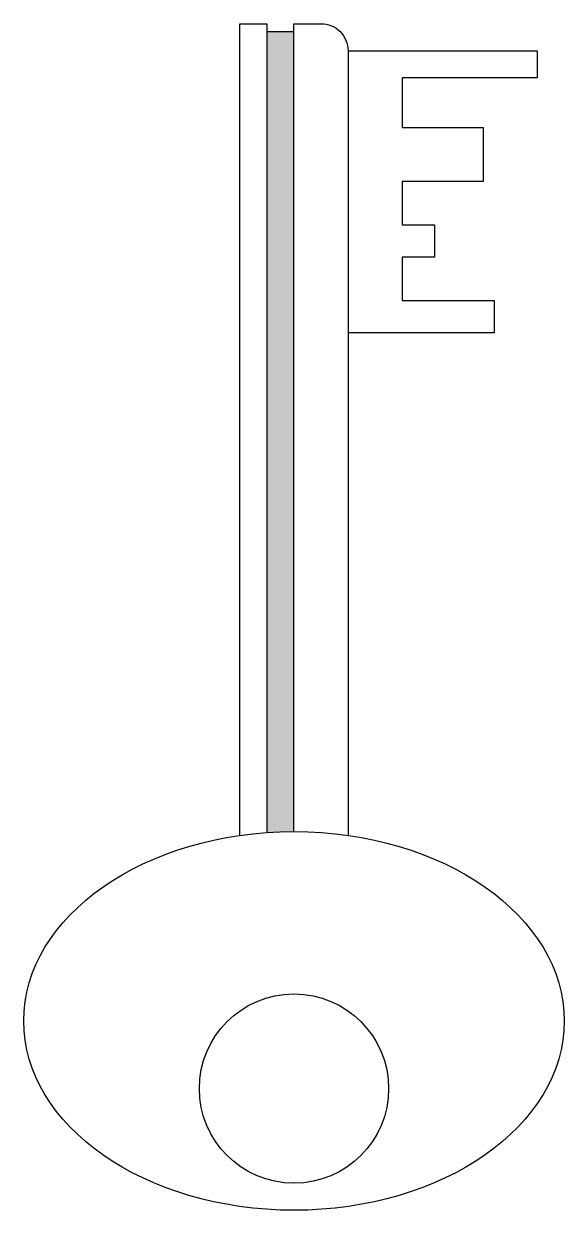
# Model space of a CAD drawing. Header units: millimetres. Extents: x 3418 to 3618, y 6582 to 7020.
import ezdxf

# ---------------------------------------------------------------- set-up
doc = ezdxf.new("R2010")
doc.units = ezdxf.units.MM

msp = doc.modelspace()

# ---------------------------------------------------------------- hatches: boundary and pattern name
at = {"true_color": 0x000000}
h = msp.add_hatch(color=18, dxfattribs=at)
h.dxf.hatch_style = 1
edge = h.paths.add_edge_path()
edge.add_line((3518.18, 7017.45), (3508.25, 7017.45))
edge.add_line((3508.25, 7017.45), (3508.25, 6721.28))
edge.add_ellipse((3518.25, 6651.63), major_axis=(100, 0), ratio=0.7, start_angle=90, end_angle=95.7392, ccw=False)
edge.add_line((3518.25, 6721.63), (3518.18, 7017.45))

# ---------------------------------------------------------------- linework, layer by layer
msp.add_line((3508.25, 7017.45), (3518.18, 7017.45))
for points in [[(3498.25, 6720.33), (3498.25, 7020.33), (3508.25, 7020.33), (3508.25, 6721.22)], [(3538.25, 7010.33), (3608.25, 7010.33), (3608.25, 7000.33), (3558.25, 7000.33), (3558.25, 6982), (3588.25, 6982), (3588.25, 6962), (3558.25, 6962), (3558.25, 6946), (3570.25, 6946), (3570.25, 6934), (3558.25, 6934), (3558.25, 6918), (3592.25, 6918), (3592.25, 6906), (3538.25, 6906)]]:
    msp.add_lwpolyline(points)
msp.add_lwpolyline([(3518.25, 6721.63), (3518.18, 7017.45), (3518.18, 7020.33), (3528.25, 7020.33, -0.414214), (3538.25, 7010.33), (3538.25, 6720.33)], format="xyb")
msp.add_circle((3518.25, 6626.63), 35)
msp.add_ellipse((3518.25, 6651.63), major_axis=(100, 0), ratio=0.7)

doc.saveas('drawing.dxf')
